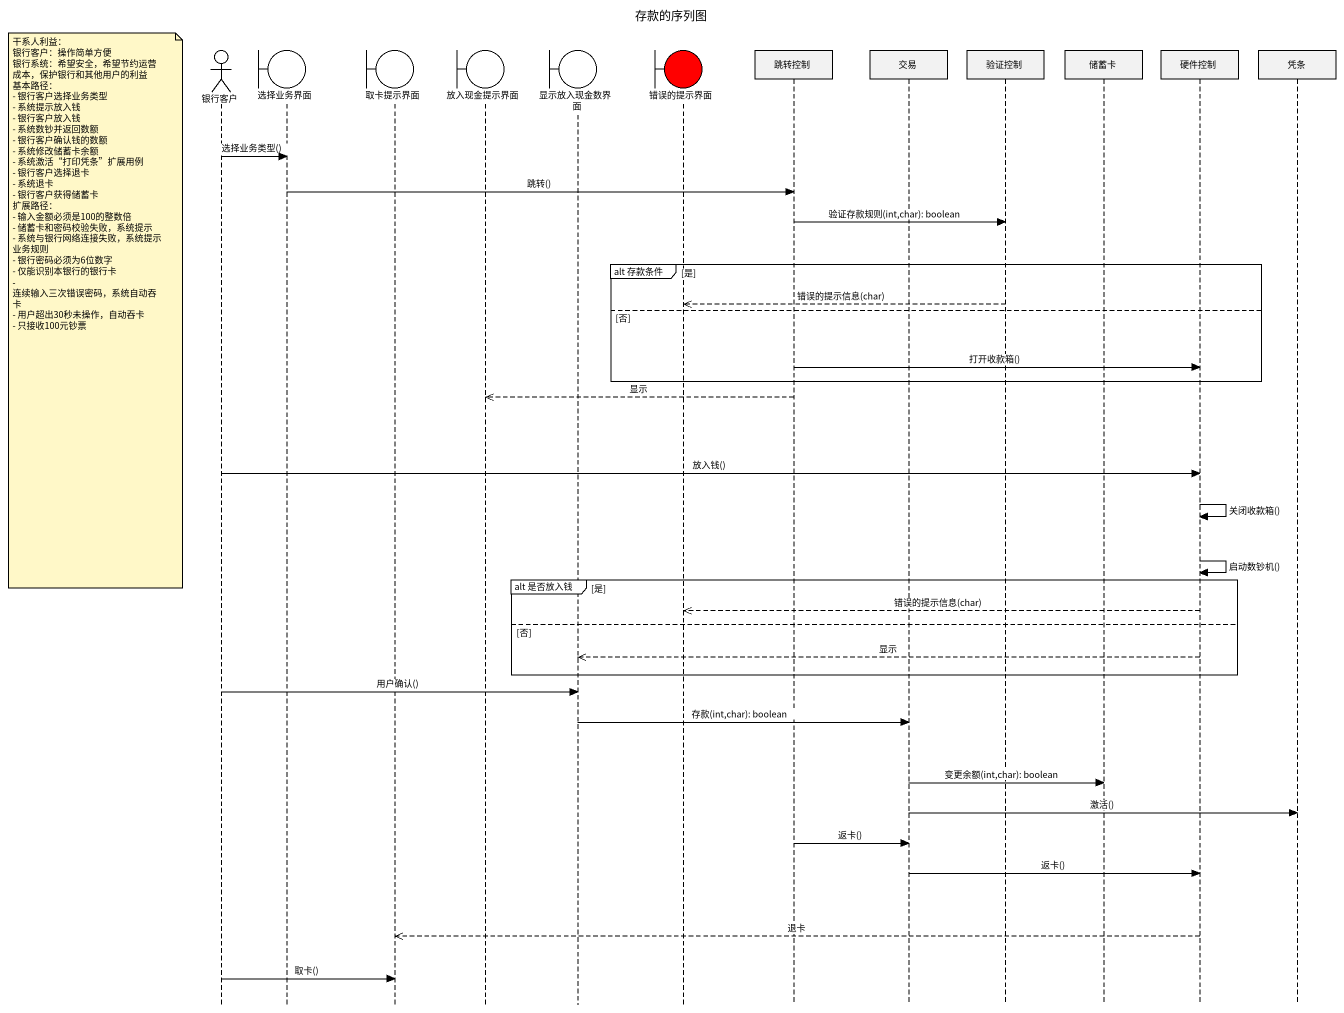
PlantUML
@startuml
title 存款的序列图
hide footbox
actor 银行客户
boundary 选择业务界面
boundary 取卡提示界面
boundary 放入现金提示界面
boundary 显示放入现金数界面
boundary 错误的提示界面 #FF0000
participant 跳转控制
participant 交易
participant 验证控制
participant 储蓄卡
participant 硬件控制
participant 凭条

银行客户 -> 选择业务界面 : 选择业务类型()
选择业务界面 -> 跳转控制 : 跳转()
跳转控制 -> 验证控制 : 验证存款规则(int,char): boolean
group alt 存款条件 [是]
  验证控制 -->> 错误的提示界面 : 错误的提示信息(char)
else 否
  note left of 银行客户
    干系人利益：
    银行客户：操作简单方便
    银行系统：希望安全，希望节约运营成本，保护银行和其他用户的利益
    基本路径：
    - 银行客户选择业务类型
    - 系统提示放入钱
    - 银行客户放入钱
    - 系统数钞并返回数额
    - 银行客户确认钱的数额
    - 系统修改储蓄卡余额
    - 系统激活“打印凭条”扩展用例
    - 银行客户选择退卡
    - 系统退卡
    - 银行客户获得储蓄卡
    扩展路径：
    - 输入金额必须是100的整数倍
    - 储蓄卡和密码校验失败，系统提示
    - 系统与银行网络连接失败，系统提示
    业务规则
    - 银行密码必须为6位数字
    - 仅能识别本银行的银行卡
    - 连续输入三次错误密码，系统自动吞卡
    - 用户超出30秒未操作，自动吞卡
    - 只接收100元钞票
  end note
  跳转控制 -> 硬件控制 : 打开收款箱()
end
跳转控制 -->> 放入现金提示界面 : 显示
银行客户 -> 硬件控制 : 放入钱()
硬件控制 -> 硬件控制 : 关闭收款箱()
硬件控制 -> 硬件控制 : 启动数钞机()
group alt 是否放入钱 [是]
  硬件控制 -->> 错误的提示界面 : 错误的提示信息(char)
else 否
  硬件控制 -->> 显示放入现金数界面 : 显示
end
银行客户 -> 显示放入现金数界面 : 用户确认()
显示放入现金数界面 -> 交易 : 存款(int,char): boolean
交易 -> 储蓄卡 : 变更余额(int,char): boolean
交易 -> 凭条 : 激活()
跳转控制 -> 交易 : 返卡()
交易 -> 硬件控制 : 返卡()
硬件控制 -->> 取卡提示界面 : 退卡
银行客户 -> 取卡提示界面 : 取卡()
@enduml
